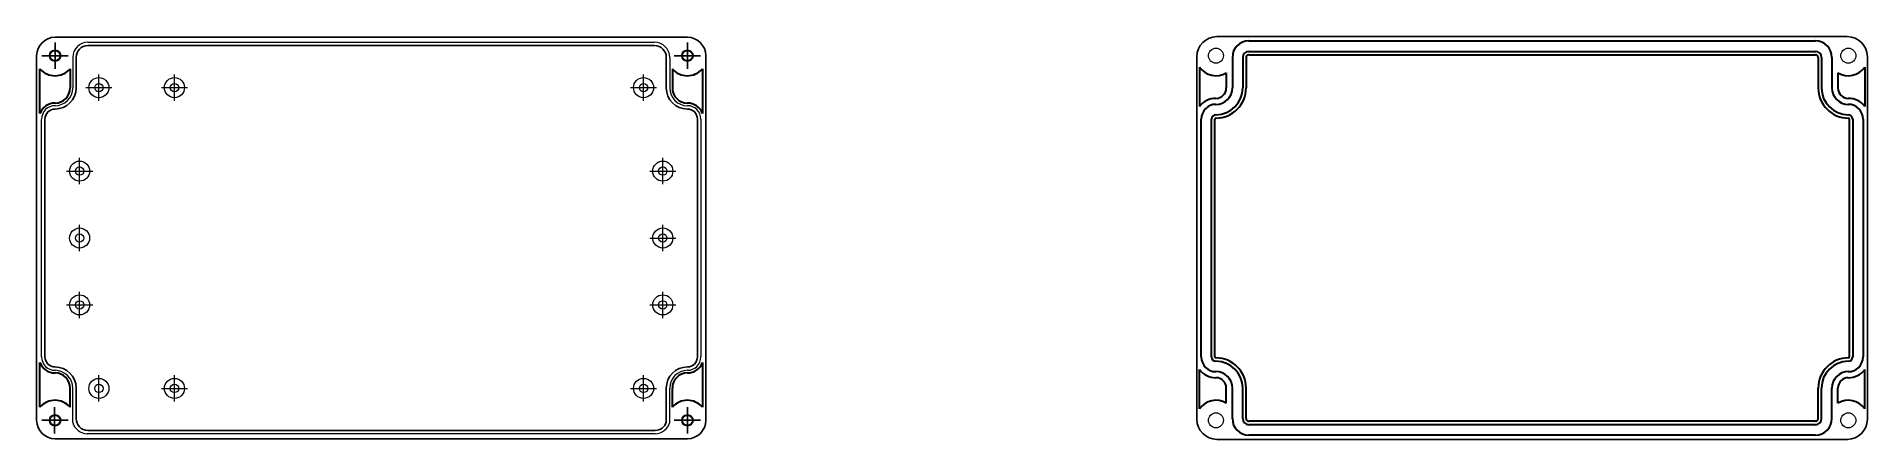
# Model space of a CAD drawing. Header units: millimetres. Extents: x 7810 to 8358, y -244 to -123.
import ezdxf

# ---------------------------------------------------------------- set-up
doc = ezdxf.new("R2010")
doc.units = ezdxf.units.MM
doc.header["$LTSCALE"] = 0.3
doc.linetypes.add('CENTER2', pattern=[28.575, 19.05, -3.175, 3.175, -3.175])
doc.layers.get('0').update_dxf_attribs({"lineweight": 30})
doc.layers.add('A', color=1, linetype='CENTER2')
doc.layers.add('e', color=5, linetype='Continuous')
doc.layers.add('D', color=3, linetype='Continuous', lineweight=15)

msp = doc.modelspace()

# ---------------------------------------------------------------- linework, layer by layer
at = {"color": 7, "linetype": 'ByBlock', "ltscale": 0.3}
for p, q in [((8172.67, -124.72), (8342.07, -124.72)), ((8167.77, -129.62), (8167.77, -138.77)), ((8170.87, -129.62), (8170.87, -138.77)), ((8171.87, -129.62), (8171.87, -138.77)), ((8172.67, -127.82), (8342.07, -127.82)), ((8172.67, -128.82), (8342.07, -128.82)), ((8342.87, -129.62), (8342.87, -138.77)), ((8343.87, -129.62), (8343.87, -138.77)), ((8346.97, -129.62), (8346.97, -138.77)), ((7811.4, -146.4), (7811.4, -133.09)), ((7820.4, -133.09), (7820.4, -138.77)), ((8000.4, -133.09), (8000.4, -138.77)), ((8009.4, -133.09), (8009.4, -146.4)), ((8157.97, -132.58), (8157.97, -144.27)), ((8165.97, -134.26), (8165.97, -138.77)), ((8348.77, -134.26), (8348.77, -138.77)), ((8356.77, -132.58), (8356.77, -144.27)), ((7815.9, -145.07), (7815.9, -145.07)), ((8004.9, -145.07), (8004.9, -145.07)), ((8158.47, -219.17), (8158.47, -148.07)), ((8161.57, -219.17), (8161.57, -148.07)), ((8162.57, -219.17), (8162.57, -148.07)), ((8352.17, -148.07), (8352.17, -219.17)), ((8353.17, -148.07), (8353.17, -219.17)), ((8356.27, -148.07), (8356.27, -219.17)), ((7811.4, -234.15), (7811.4, -220.84)), ((7815.9, -222.17), (7815.9, -222.17)), ((8004.9, -222.17), (8004.9, -222.17)), ((8009.4, -220.84), (8009.4, -234.15)), ((8157.97, -234.66), (8157.97, -222.97)), ((8351.87, -222.17), (8351.87, -222.17)), ((8356.77, -234.66), (8356.77, -222.97)), ((7820.4, -234.15), (7820.4, -228.47)), ((8000.4, -234.15), (8000.4, -228.47)), ((8165.97, -232.98), (8165.97, -228.47)), ((8167.77, -237.62), (8167.77, -228.47)), ((8170.87, -237.62), (8170.87, -228.47)), ((8171.87, -237.62), (8171.87, -228.47)), ((8342.87, -237.62), (8342.87, -228.47)), ((8343.87, -237.62), (8343.87, -228.47)), ((8346.97, -237.62), (8346.97, -228.47)), ((8348.77, -232.98), (8348.77, -228.47)), ((8342.07, -238.42), (8172.67, -238.42)), ((8342.07, -239.42), (8172.67, -239.42)), ((8342.07, -242.52), (8172.67, -242.52))]:
    msp.add_line(p, q, dxfattribs=at)
for centre in [(7815.9, -129.12), (8004.9, -129.12), (7815.9, -238.12), (8004.9, -238.12)]:
    msp.add_circle(centre, 1.6, dxfattribs=at)
for centre, radius, start, end in [((8172.67, -129.62), 4.9, 90, 180), ((8342.07, -129.62), 4.9, 0, 90), ((8172.67, -129.62), 1.8, 90, 180), ((8172.67, -129.62), 0.8, 90, 180), ((8342.07, -129.62), 1.8, 0, 90), ((8342.07, -129.62), 0.8, 0, 90), ((7815.9, -129.12), 6, 221.4096, 318.5904), ((8004.9, -129.12), 6, 221.4096, 318.5904), ((8162.87, -129.12), 6, 215.2475, 301.1089), ((8351.87, -129.12), 6, 238.8911, 324.7525), ((7815.9, -138.77), 4.5, 270, 0), ((8004.9, -138.77), 4.5, 180, 270), ((8162.87, -148.07), 6.2, 90, 142.2157), ((8162.87, -138.77), 4.9, 270, 0), ((8162.87, -138.77), 3.1, 270, 360), ((8162.87, -138.77), 8, 270, 0), ((8162.87, -138.77), 9, 270, 0), ((8351.87, -138.77), 9, 180, 270), ((8351.87, -138.77), 8, 180, 270), ((8351.87, -138.77), 4.9, 180, 270), ((8351.87, -138.77), 3.1, 180, 270), ((8351.87, -148.07), 6.2, 37.7843, 90), ((7815.9, -148.07), 4.8, 90, 159.6359), ((8004.9, -148.07), 4.8, 20.3641, 90), ((8162.87, -148.07), 4.4, 90, 180), ((8162.87, -148.07), 1.3, 90, 180), ((8351.87, -148.07), 4.4, 0, 90), ((8351.87, -148.07), 1.3, 0, 90), ((8162.87, -148.07), 0.3, 90, 180), ((8351.87, -148.07), 0.3, 0, 90), ((7815.9, -219.17), 4.8, 200.3641, 270), ((7815.9, -228.47), 4.5, 0, 90), ((8004.9, -228.47), 4.5, 90, 180), ((8004.9, -219.17), 4.8, 270, 339.6359), ((8162.87, -219.17), 6.2, 217.7843, 270), ((8162.87, -219.17), 4.4, 180, 270), ((8162.87, -219.17), 1.3, 180, 270), ((8162.87, -219.17), 0.3, 180, 270), ((8162.87, -228.47), 9, 0, 90), ((8162.87, -228.47), 8, 0, 90), ((8162.87, -228.47), 4.9, 0, 90), ((8162.87, -228.47), 4.9, 0, 90), ((8351.87, -228.47), 9, 90, 180), ((8351.87, -228.47), 8, 90, 180), ((8351.87, -228.47), 4.9, 90, 180), ((8351.87, -219.17), 4.4, 270, 0), ((8351.87, -219.17), 1.3, 270, 0), ((8351.87, -219.17), 0.3, 270, 0), ((8351.87, -219.17), 6.2, 270, 322.2157), ((8162.87, -228.47), 3.1, 0, 90), ((8351.87, -228.47), 3.1, 90, 180), ((7815.9, -238.12), 6, 41.4096, 138.5904), ((8004.9, -238.12), 6, 41.4096, 138.5904), ((8162.87, -238.12), 6, 58.8911, 144.7525), ((8351.87, -238.12), 6, 35.2475, 121.1089), ((8172.67, -237.62), 4.9, 180, 270), ((8172.67, -237.62), 1.8, 180, 270), ((8172.67, -237.62), 0.8, 180, 270), ((8342.07, -237.62), 4.9, 270, 0), ((8342.07, -237.62), 1.8, 270, 0), ((8342.07, -237.62), 0.8, 270, 0)]:
    msp.add_arc(centre, radius, start, end, dxfattribs=at)
at = {"layer": 'A', "color": 7, "linetype": 'ByBlock'}
for p, q in [((7815.9, -133.04), (7815.9, -125.2)), ((8004.9, -133.04), (8004.9, -125.2)), ((7811.98, -129.12), (7819.81, -129.12)), ((8000.98, -129.12), (8008.81, -129.12)), ((7815.75, -242.04), (7815.75, -234.2)), ((8004.9, -242.04), (8004.9, -234.2)), ((7811.98, -238.12), (7819.81, -238.12)), ((8000.98, -238.12), (8008.81, -238.12))]:
    msp.add_line(p, q, dxfattribs=at)
at = {"layer": 'A', "color": 7, "linetype": 'Continuous', "ltscale": 0.3}
for p, q in [((8163.17, -123.42), (8351.57, -123.42)), ((8157.17, -129.52), (8157.17, -237.72)), ((8357.57, -129.52), (8357.57, -237.72)), ((8163.17, -243.82), (8351.72, -243.82))]:
    msp.add_line(p, q, dxfattribs=at)
for centre, start, end in [((8163.17, -129.42), 90, 180), ((8351.57, -129.42), 0, 90), ((8163.17, -237.82), 180, 270), ((8351.57, -237.82), 270, 0)]:
    msp.add_arc(centre, 6, start, end, dxfattribs=at)
at = {"layer": 'D', "color": 7, "ltscale": 0.3}
for p, q in [((7825.7, -125.12), (7995.1, -125.12)), ((7821.2, -129.62), (7821.2, -138.77)), ((7999.6, -129.62), (7999.6, -138.77)), ((7811.9, -219.17), (7811.9, -148.17)), ((8008.9, -148.07), (8008.9, -219.17)), ((7821.2, -238.77), (7821.2, -228.47)), ((7999.6, -238.77), (7999.6, -228.47)), ((7995.25, -242.12), (7825.55, -242.12))]:
    msp.add_line(p, q, dxfattribs=at)
at = {"layer": 'D', "color": 7, "linetype": 'ByBlock'}
for p, q in [((7829, -142.59), (7829, -134.75)), ((7851.6, -142.59), (7851.6, -134.75)), ((7991.8, -142.59), (7991.8, -134.75)), ((7825.08, -138.67), (7832.91, -138.67)), ((7847.68, -138.67), (7855.51, -138.67)), ((7987.88, -138.67), (7995.71, -138.67)), ((7819.33, -163.62), (7827.16, -163.62)), ((7823.25, -167.54), (7823.25, -159.7)), ((7993.63, -163.62), (8001.46, -163.62)), ((7997.55, -167.54), (7997.55, -159.7)), ((7823.25, -187.54), (7823.25, -179.7)), ((7997.55, -187.54), (7997.55, -179.7)), ((7993.63, -183.62), (8001.46, -183.62)), ((7823.25, -207.54), (7823.25, -199.7)), ((7997.55, -207.54), (7997.55, -199.7)), ((7819.33, -203.62), (7827.16, -203.62)), ((7993.63, -203.62), (8001.46, -203.62)), ((7829, -232.49), (7829, -224.65)), ((7847.68, -228.57), (7855.51, -228.57)), ((7851.6, -232.49), (7851.6, -224.65)), ((7987.88, -228.57), (7995.71, -228.57)), ((7991.8, -232.49), (7991.8, -224.65))]:
    msp.add_line(p, q, dxfattribs=at)
at = {"layer": 'D', "color": 7, "linetype": 'ByBlock', "ltscale": 0.3}
for centre, radius in [((8162.87, -129.12), 2.25), ((8351.87, -129.12), 2.25), ((7829, -138.67), 3), ((7851.6, -138.67), 3), ((7991.8, -138.67), 3), ((7829, -138.67), 1.25), ((7851.6, -138.67), 1.25), ((7991.8, -138.67), 1.25), ((7823.25, -163.62), 3), ((7823.25, -163.62), 1.25), ((7997.55, -163.62), 3), ((7997.55, -163.62), 1.25), ((7823.25, -183.62), 3), ((7823.25, -183.62), 1.25), ((7997.55, -183.62), 3), ((7997.55, -183.62), 1.25), ((7823.25, -203.62), 3), ((7823.25, -203.62), 1.25), ((7997.55, -203.62), 3), ((7997.55, -203.62), 1.25), ((7829, -228.57), 3), ((7829, -228.57), 1.25), ((7851.6, -228.57), 3), ((7851.6, -228.57), 1.25), ((7991.8, -228.57), 3), ((7991.8, -228.57), 1.25), ((8162.87, -238.12), 2.25), ((8351.87, -238.12), 2.25)]:
    msp.add_circle(centre, radius, dxfattribs=at)
at = {"layer": 'D', "color": 7, "ltscale": 0.3}
for centre, radius, start, end in [((7825.7, -129.62), 4.5, 90, 180), ((7995.1, -129.62), 4.5, 0, 90), ((7815.9, -138.77), 5.3, 270, 0), ((8004.9, -138.77), 5.3, 180, 270), ((7815.9, -148.07), 4, 90, 180), ((8004.9, -148.07), 4, 0, 90), ((7815.9, -219.17), 4, 180, 270), ((7815.9, -228.47), 5.3, 0, 90), ((8004.9, -228.47), 5.3, 90, 180), ((8004.9, -219.17), 4, 270, 0), ((7825.55, -237.62), 4.5, 194.8351, 270), ((7995.25, -237.62), 4.5, 270, 345.1649)]:
    msp.add_arc(centre, radius, start, end, dxfattribs=at)
at = {"layer": 'e', "color": 7, "ltscale": 0.3}
for p, q in [((7815.9, -123.62), (8004.9, -123.62)), ((7810.4, -238.02), (7810.4, -129.12)), ((7822.2, -129.62), (7822.2, -138.77)), ((7825.7, -126.12), (7995.1, -126.12)), ((7998.6, -129.62), (7998.6, -138.77)), ((8010.4, -129.22), (8010.4, -238.12)), ((7812.9, -219.17), (7812.9, -148.17)), ((8007.9, -148.07), (8007.9, -219.17)), ((7822.2, -237.62), (7822.2, -228.47)), ((7998.6, -238.63), (7998.6, -228.47)), ((8004.9, -243.62), (7815.9, -243.62)), ((7995.25, -241.12), (7825.7, -241.12))]:
    msp.add_line(p, q, dxfattribs=at)
for centre, radius, start, end in [((7815.9, -129.12), 5.5, 90, 180), ((8004.9, -129.12), 5.5, 0, 90), ((7825.7, -129.62), 3.5, 90, 180), ((7995.1, -129.62), 3.5, 0, 90), ((7815.9, -138.77), 6.3, 270, 0), ((8004.9, -138.77), 6.3, 180, 270), ((7815.9, -148.07), 3, 90, 180), ((8004.9, -148.07), 3, 360, 90), ((7815.9, -219.17), 3, 180, 270), ((7815.9, -228.47), 6.3, 0, 90), ((8004.9, -228.47), 6.3, 90, 180), ((8004.9, -219.17), 3, 270, 0), ((7815.9, -238.12), 5.5, 180, 270), ((7825.7, -237.62), 3.5, 180, 270), ((7995.25, -237.62), 3.5, 270, 343.165), ((8004.9, -238.12), 5.5, 270, 0)]:
    msp.add_arc(centre, radius, start, end, dxfattribs=at)

doc.saveas('drawing.dxf')
